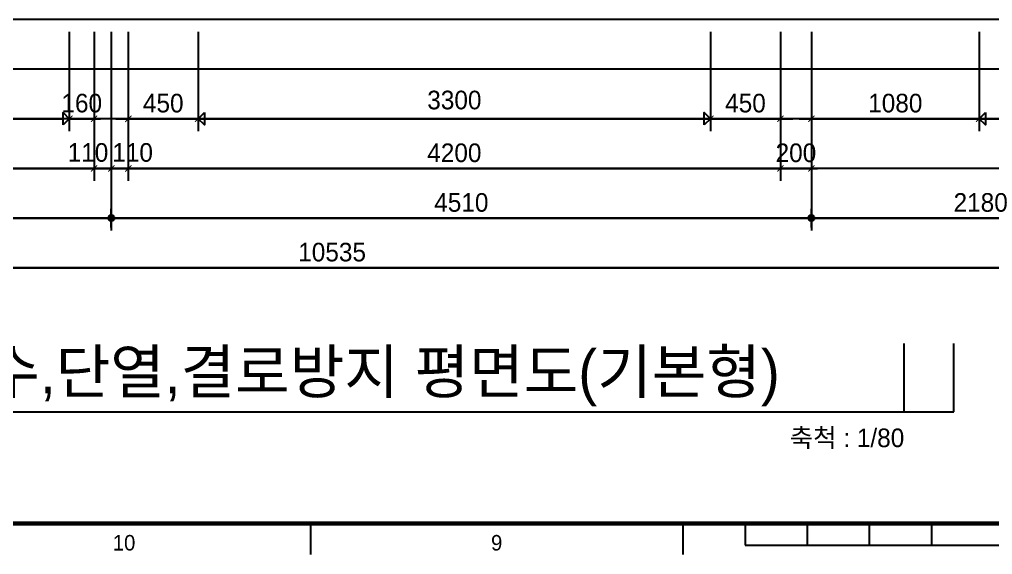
# Model space of a CAD drawing. Header units: millimetres. Extents: x -24416 to 92204, y -190080 to 23760.
# Drawn here: x 10166 to 16434, y -23280 to -19832 of the extents above; entities that cross this region are included whole.
import ezdxf
from ezdxf.enums import TextEntityAlignment as Align

# ---------------------------------------------------------------- set-up
doc = ezdxf.new("R2010")
doc.units = ezdxf.units.MM
doc.header["$LTSCALE"] = 50
doc.linetypes.add('AUDIT_D_220706163347-0', pattern=[0])
doc.layers.get('defpoints').update_dxf_attribs({"color": 139})
for name, color, linetype in [('AA-BORD-FORM', 7, 'Continuous'), ('AA-BORD-TEXT', 3, 'Continuous'), ('AA-XXXX-DIMS', 7, 'Continuous'), ('AA-XXXX-SYMB', 7, 'Continuous'), ('AA-XXXX-TEXT', 3, 'Continuous'), ('ARDM', 7, 'Continuous'), ('DIM', 7, 'AUDIT_D_220706163347-0')]:
    doc.layers.add(name, color=color, linetype=linetype)
doc.layers.add('Defpoint', color=135, linetype='Continuous', plot=False)
doc.styles.add('HAUD01', font='Dotum.ttf')
doc.styles.add('맑은고딕', font='malgun.ttf', dxfattribs={"width": 0.9})
doc.dimstyles.new('DIM_40', dxfattribs={"dimscale": 40, "dimtxt": 3, "dimasz": 1, "dimexe": 2, "dimexo": 2, "dimgap": 1, "dimtad": 1, "dimdec": 0, "dimzin": 0, "dimdsep": 46, "dimtxsty": '맑은고딕', "dimblk1": 'DIMDOT', "dimblk2": 'DIMDOT', "dimsah": 1, "dimcen": 0.09, "dimdle": 2, "dimclrd": 7, "dimclre": 7, "dimclrt": 3, "dimadec": 0, "dimazin": 0, "dimtfac": 1, "dimtdec": 0, "dimtix": 1, "dimtmove": 2, "dimatfit": 3, "dimldrblk": 'DIMDOT', "dimfxl": 2, "dimtolj": 1, "dimtzin": 0, "dimarcsym": 0})
doc.dimstyles.new('MCDIM_40', dxfattribs={"dimscale": 40, "dimtxt": 3, "dimasz": 1, "dimexe": 2, "dimexo": 2, "dimgap": 1, "dimtad": 1, "dimdec": 0, "dimzin": 0, "dimdsep": 46, "dimtxsty": '맑은고딕', "dimblk1": 'ARCHTICK', "dimblk2": 'ARCHTICK', "dimsah": 1, "dimcen": 0.09, "dimdle": 2, "dimclrd": 7, "dimclre": 7, "dimclrt": 3, "dimadec": 0, "dimazin": 0, "dimtfac": 1, "dimtdec": 0, "dimtix": 1, "dimtmove": 2, "dimatfit": 3, "dimldrblk": 'ARCHTICK', "dimfxl": 1, "dimtolj": 1, "dimtzin": 0, "dimarcsym": 0})
doc.dimstyles.new('외부80-WIN', dxfattribs={"dimscale": 40, "dimtxt": 3, "dimasz": 1, "dimexe": 2, "dimexo": 2.5, "dimgap": 1.5, "dimtad": 1, "dimdec": 0, "dimzin": 0, "dimdsep": 46, "dimtxsty": '맑은고딕', "dimblk": 'DO2-2', "dimblk1": 'DO2-2', "dimblk2": 'DIMDOT', "dimcen": 0.09, "dimdle": 2, "dimclrd": 7, "dimclre": 7, "dimclrt": 3, "dimadec": 0, "dimazin": 0, "dimtfac": 1, "dimtdec": 0, "dimtix": 1, "dimtmove": 2, "dimatfit": 3, "dimldrblk": 'DO2-2', "dimfxl": 1, "dimtolj": 1, "dimtzin": 0, "dimarcsym": 0})

# ---------------------------------------------------------------- blocks, each defined once
blk = doc.blocks.new('XR-FORM 청주월명')
at = {"layer": 'AA-BORD-FORM', "color": 2}
for p, q in [((301, 17), (301, 12)), ((361, 17), (361, 12)), ((371, 17), (371, 13.5)), ((381, 17), (381, 13.5)), ((391, 17), (391, 13.5)), ((401, 17), (401, 13.5)), ((371, 13.5), (471, 13.5))]:
    blk.add_line(p, q, dxfattribs=at)
at = {"layer": 'AA-BORD-FORM', "color": 2, "const_width": 0.682}
blk.add_lwpolyline([(21, 17), (21, 577), (821, 577), (821, 17)], close=True, dxfattribs=at)
at = {"layer": 'AA-BORD-TEXT', "color": 7, "style": 'HAUD01'}
for s, p in [('10', (271, 13.9)), ('9', (331, 13.9))]:
    blk.add_text(s, height=2.5, dxfattribs=at).set_placement(p, align=Align.MIDDLE_CENTER)
blk = doc.blocks.new('DIMDOT')
at = {"layer": 'AA-XXXX-DIMS'}
for p, q in [((-1.5, 0), (1.5, 0)), ((0, -1.5), (0, 1.5))]:
    blk.add_line(p, q, dxfattribs=at)
for radius in [0.5, 0.25]:
    blk.add_circle((0, 0), radius, dxfattribs=at)
blk = doc.blocks.new('*D854')
at = {"layer": 'defpoints', "color": 0, "transparency": 16777216}
for p in [(9999.2, -43592.1), (20534.2, -43592.1), (20534.2, -45192.1)]:
    blk.add_point(p, dxfattribs=at)
at = {"layer": 'DIM', "color": 7, "lineweight": -2, "transparency": 16777216}
for p, q in [((9999.2, -43672.1), (9999.2, -45272.1)), ((20534.2, -43672.1), (20534.2, -45272.1)), ((10039.2, -45192.1), (20494.2, -45192.1))]:
    blk.add_line(p, q, dxfattribs=at)
at = {"layer": 'DIM', "color": 7, "lineweight": -2, "transparency": 16777216, "xscale": 40, "yscale": 40, "zscale": 40, "rotation": 180}
blk.add_blockref('DIMDOT', (9999.2, -45192.1), dxfattribs=at)
at = {"layer": 'DIM', "color": 7, "lineweight": -2, "transparency": 16777216, "xscale": 40, "yscale": 40, "zscale": 40}
blk.add_blockref('DIMDOT', (20534.2, -45192.1), dxfattribs=at)
at = {"layer": 'DIM', "color": 3, "transparency": 16777216, "insert": (15266.7, -45092), "char_height": 120, "attachment_point": 5, "style": 'HAUD01'}
blk.add_mtext('\\A1;10535', dxfattribs=at)
blk = doc.blocks.new('*D855')
at = {"layer": 'defpoints', "color": 0, "transparency": 16777216}
for p in [(9999.2, -43592.1), (13844.2, -43592.1), (13844.2, -44872.1)]:
    blk.add_point(p, dxfattribs=at)
at = {"layer": 'DIM', "color": 7, "lineweight": -2, "transparency": 16777216}
for p, q in [((9999.2, -43672.1), (9999.2, -44952.1)), ((13844.2, -43672.1), (13844.2, -44952.1)), ((10039.2, -44872.1), (13804.2, -44872.1))]:
    blk.add_line(p, q, dxfattribs=at)
at = {"layer": 'DIM', "color": 7, "lineweight": -2, "transparency": 16777216, "xscale": 40, "yscale": 40, "zscale": 40, "rotation": 180}
blk.add_blockref('DIMDOT', (9999.2, -44872.1), dxfattribs=at)
at = {"layer": 'DIM', "color": 7, "lineweight": -2, "transparency": 16777216, "xscale": 40, "yscale": 40, "zscale": 40}
blk.add_blockref('DIMDOT', (13844.2, -44872.1), dxfattribs=at)
at = {"layer": 'DIM', "color": 3, "transparency": 16777216, "insert": (11921.7, -44772), "char_height": 120, "attachment_point": 5, "style": 'HAUD01'}
blk.add_mtext('\\A1;3845', dxfattribs=at)
blk = doc.blocks.new('*D856')
at = {"layer": 'defpoints', "color": 0, "transparency": 16777216}
for p in [(13844.2, -43592.1), (18354.2, -43592.1), (18354.2, -44872.1)]:
    blk.add_point(p, dxfattribs=at)
at = {"layer": 'DIM', "color": 7, "lineweight": -2, "transparency": 16777216}
for p, q in [((13844.2, -43672.1), (13844.2, -44952.1)), ((18354.2, -43672.1), (18354.2, -44952.1)), ((13884.2, -44872.1), (18314.2, -44872.1))]:
    blk.add_line(p, q, dxfattribs=at)
at = {"layer": 'DIM', "color": 7, "lineweight": -2, "transparency": 16777216, "xscale": 40, "yscale": 40, "zscale": 40, "rotation": 180}
blk.add_blockref('DIMDOT', (13844.2, -44872.1), dxfattribs=at)
at = {"layer": 'DIM', "color": 7, "lineweight": -2, "transparency": 16777216, "xscale": 40, "yscale": 40, "zscale": 40}
blk.add_blockref('DIMDOT', (18354.2, -44872.1), dxfattribs=at)
at = {"layer": 'DIM', "color": 3, "transparency": 16777216, "insert": (16099.2, -44772), "char_height": 120, "attachment_point": 5, "style": 'HAUD01'}
blk.add_mtext('\\A1;4510', dxfattribs=at)
blk = doc.blocks.new('*D857')
at = {"layer": 'defpoints', "color": 0, "transparency": 16777216}
for p in [(18354.2, -43592.1), (20534.2, -43592.1), (20534.2, -44872.1)]:
    blk.add_point(p, dxfattribs=at)
at = {"layer": 'DIM', "color": 7, "lineweight": -2, "transparency": 16777216}
for p, q in [((18354.2, -43672.1), (18354.2, -44952.1)), ((20534.2, -43672.1), (20534.2, -44952.1)), ((18394.2, -44872.1), (20494.2, -44872.1))]:
    blk.add_line(p, q, dxfattribs=at)
at = {"layer": 'DIM', "color": 7, "lineweight": -2, "transparency": 16777216, "xscale": 40, "yscale": 40, "zscale": 40, "rotation": 180}
blk.add_blockref('DIMDOT', (18354.2, -44872.1), dxfattribs=at)
at = {"layer": 'DIM', "color": 7, "lineweight": -2, "transparency": 16777216, "xscale": 40, "yscale": 40, "zscale": 40}
blk.add_blockref('DIMDOT', (20534.2, -44872.1), dxfattribs=at)
at = {"layer": 'DIM', "color": 3, "transparency": 16777216, "insert": (19444.2, -44772), "char_height": 120, "attachment_point": 5, "style": 'HAUD01'}
blk.add_mtext('\\A1;2180', dxfattribs=at)
blk = doc.blocks.new('_ArchTick')
at = {"color": 0, "linetype": 'ByBlock', "const_width": 0.15}
blk.add_lwpolyline([(-0.5, -0.5), (0.5, 0.5)], dxfattribs=at)
blk = doc.blocks.new('*D859')
at = {"layer": 'defpoints', "color": 0, "transparency": 16777216}
for p in [(10134.2, -43592.1), (13734.2, -43592.1), (13734.2, -44552.1)]:
    blk.add_point(p, dxfattribs=at)
at = {"layer": 'DIM', "color": 7, "lineweight": -2, "transparency": 16777216}
for p, q in [((10134.2, -43672.1), (10134.2, -44632.1)), ((13734.2, -43672.1), (13734.2, -44632.1)), ((10054.2, -44552.1), (13814.2, -44552.1))]:
    blk.add_line(p, q, dxfattribs=at)
at = {"layer": 'DIM', "color": 7, "lineweight": -2, "transparency": 16777216, "xscale": 40, "yscale": 40, "zscale": 40, "rotation": 180}
blk.add_blockref('_ArchTick', (10134.2, -44552.1), dxfattribs=at)
at = {"layer": 'DIM', "color": 7, "lineweight": -2, "transparency": 16777216, "xscale": 40, "yscale": 40, "zscale": 40}
blk.add_blockref('_ArchTick', (13734.2, -44552.1), dxfattribs=at)
at = {"layer": 'DIM', "color": 3, "transparency": 16777216, "insert": (11934.2, -44452), "char_height": 120, "attachment_point": 5, "style": 'HAUD01'}
blk.add_mtext('\\A1;3600', dxfattribs=at)
blk = doc.blocks.new('*D860')
at = {"layer": 'defpoints', "color": 0, "transparency": 16777216}
for p in [(13734.2, -43592.1), (13844.2, -43592.1), (13844.2, -44552.1)]:
    blk.add_point(p, dxfattribs=at)
at = {"layer": 'DIM', "color": 7, "lineweight": -2, "transparency": 16777216}
for p, q in [((13734.2, -43672.1), (13734.2, -44632.1)), ((13844.2, -43672.1), (13844.2, -44632.1)), ((13654.2, -44552.1), (13924.2, -44552.1))]:
    blk.add_line(p, q, dxfattribs=at)
at = {"layer": 'DIM', "color": 7, "lineweight": -2, "transparency": 16777216, "xscale": 40, "yscale": 40, "zscale": 40, "rotation": 180}
blk.add_blockref('_ArchTick', (13734.2, -44552.1), dxfattribs=at)
at = {"layer": 'DIM', "color": 7, "lineweight": -2, "transparency": 16777216, "xscale": 40, "yscale": 40, "zscale": 40}
blk.add_blockref('_ArchTick', (13844.2, -44552.1), dxfattribs=at)
at = {"layer": 'DIM', "color": 3, "transparency": 16777216, "insert": (13694.4, -44449.8), "char_height": 120, "attachment_point": 5, "style": 'HAUD01'}
blk.add_mtext('\\A1;110', dxfattribs=at)
blk = doc.blocks.new('*D861')
at = {"layer": 'defpoints', "color": 0, "transparency": 16777216}
for p in [(13844.2, -43592.1), (13954.2, -43592.1), (13954.2, -44552.1)]:
    blk.add_point(p, dxfattribs=at)
at = {"layer": 'DIM', "color": 7, "lineweight": -2, "transparency": 16777216}
for p, q in [((13844.2, -43672.1), (13844.2, -44632.1)), ((13954.2, -43672.1), (13954.2, -44632.1)), ((13764.2, -44552.1), (14034.2, -44552.1))]:
    blk.add_line(p, q, dxfattribs=at)
at = {"layer": 'DIM', "color": 7, "lineweight": -2, "transparency": 16777216, "xscale": 40, "yscale": 40, "zscale": 40, "rotation": 180}
blk.add_blockref('_ArchTick', (13844.2, -44552.1), dxfattribs=at)
at = {"layer": 'DIM', "color": 7, "lineweight": -2, "transparency": 16777216, "xscale": 40, "yscale": 40, "zscale": 40}
blk.add_blockref('_ArchTick', (13954.2, -44552.1), dxfattribs=at)
at = {"layer": 'DIM', "color": 3, "transparency": 16777216, "insert": (13981.8, -44449.8), "char_height": 120, "attachment_point": 5, "style": 'HAUD01'}
blk.add_mtext('\\A1;110', dxfattribs=at)
blk = doc.blocks.new('*D862')
at = {"layer": 'defpoints', "color": 0, "transparency": 16777216}
for p in [(13954.2, -43592.1), (18154.2, -43592.1), (18154.2, -44552.1)]:
    blk.add_point(p, dxfattribs=at)
at = {"layer": 'DIM', "color": 7, "lineweight": -2, "transparency": 16777216}
for p, q in [((13954.2, -43672.1), (13954.2, -44632.1)), ((18154.2, -43672.1), (18154.2, -44632.1)), ((13874.2, -44552.1), (18234.2, -44552.1))]:
    blk.add_line(p, q, dxfattribs=at)
at = {"layer": 'DIM', "color": 7, "lineweight": -2, "transparency": 16777216, "xscale": 40, "yscale": 40, "zscale": 40, "rotation": 180}
blk.add_blockref('_ArchTick', (13954.2, -44552.1), dxfattribs=at)
at = {"layer": 'DIM', "color": 7, "lineweight": -2, "transparency": 16777216, "xscale": 40, "yscale": 40, "zscale": 40}
blk.add_blockref('_ArchTick', (18154.2, -44552.1), dxfattribs=at)
at = {"layer": 'DIM', "color": 3, "transparency": 16777216, "insert": (16054.2, -44452), "char_height": 120, "attachment_point": 5, "style": 'HAUD01'}
blk.add_mtext('\\A1;4200', dxfattribs=at)
blk = doc.blocks.new('*D863')
at = {"layer": 'defpoints', "color": 0, "transparency": 16777216}
for p in [(18154.2, -43592.1), (18354.2, -43592.1), (18354.2, -44552.1)]:
    blk.add_point(p, dxfattribs=at)
at = {"layer": 'DIM', "color": 7, "lineweight": -2, "transparency": 16777216}
for p, q in [((18154.2, -43672.1), (18154.2, -44632.1)), ((18354.2, -43672.1), (18354.2, -44632.1)), ((18154.2, -44552.1), (18114.2, -44552.1)), ((18154.2, -44552.1), (18354.2, -44552.1)), ((18354.2, -44552.1), (18394.2, -44552.1))]:
    blk.add_line(p, q, dxfattribs=at)
at = {"layer": 'DIM', "color": 7, "lineweight": -2, "transparency": 16777216, "xscale": 40, "yscale": 40, "zscale": 40}
blk.add_blockref('_ArchTick', (18154.2, -44552.1), dxfattribs=at)
at = {"layer": 'DIM', "color": 7, "lineweight": -2, "transparency": 16777216, "xscale": 40, "yscale": 40, "zscale": 40, "rotation": 180}
blk.add_blockref('_ArchTick', (18354.2, -44552.1), dxfattribs=at)
at = {"layer": 'DIM', "color": 3, "transparency": 16777216, "insert": (18254.2, -44452), "char_height": 120, "attachment_point": 5, "style": 'HAUD01'}
blk.add_mtext('\\A1;200', dxfattribs=at)
blk = doc.blocks.new('DO2-2')
at = {"layer": 'ARDM'}
blk.add_line((0, 0), (-2, 0), dxfattribs=at)
blk.add_lwpolyline([(-1, -1), (-1, 1), (0, 0)], close=True, dxfattribs=at)
blk = doc.blocks.new('*D42')
at = {"layer": 'defpoints', "color": 0, "transparency": 16777216}
for p in [(12074.2, -43592.1), (13574.2, -43592.1), (13574.2, -44232.1)]:
    blk.add_point(p, dxfattribs=at)
at = {"layer": 'DIM', "color": 7, "lineweight": -2, "transparency": 16777216}
for p, q in [((12074.2, -43692.1), (12074.2, -44312.1)), ((13574.2, -43692.1), (13574.2, -44312.1)), ((12114.2, -44232.1), (13534.2, -44232.1))]:
    blk.add_line(p, q, dxfattribs=at)
at = {"layer": 'DIM', "color": 7, "lineweight": -2, "transparency": 16777216, "xscale": 40, "yscale": 40, "zscale": 40, "rotation": 180}
blk.add_blockref('DO2-2', (12074.2, -44232.1), dxfattribs=at)
at = {"layer": 'DIM', "color": 7, "lineweight": -2, "transparency": 16777216, "xscale": 40, "yscale": 40, "zscale": 40}
blk.add_blockref('DO2-2', (13574.2, -44232.1), dxfattribs=at)
at = {"layer": 'DIM', "color": 3, "transparency": 16777216, "insert": (12824.2, -44112), "char_height": 120, "attachment_point": 5, "style": 'HAUD01'}
blk.add_mtext('\\A1;1500', dxfattribs=at)
blk = doc.blocks.new('*D43')
at = {"layer": 'defpoints', "color": 0, "transparency": 16777216}
for p in [(13574.2, -43592.1), (13734.2, -43592.1), (13734.2, -44232.1)]:
    blk.add_point(p, dxfattribs=at)
at = {"layer": 'DIM', "color": 7, "lineweight": -2, "transparency": 16777216}
for p, q in [((13574.2, -43672.1), (13574.2, -44312.1)), ((13734.2, -43672.1), (13734.2, -44312.1)), ((13574.2, -44232.1), (13534.2, -44232.1)), ((13574.2, -44232.1), (13734.2, -44232.1)), ((13734.2, -44232.1), (13774.2, -44232.1))]:
    blk.add_line(p, q, dxfattribs=at)
at = {"layer": 'DIM', "color": 7, "lineweight": -2, "transparency": 16777216, "xscale": 40, "yscale": 40, "zscale": 40}
blk.add_blockref('_ArchTick', (13574.2, -44232.1), dxfattribs=at)
at = {"layer": 'DIM', "color": 7, "lineweight": -2, "transparency": 16777216, "xscale": 40, "yscale": 40, "zscale": 40, "rotation": 180}
blk.add_blockref('_ArchTick', (13734.2, -44232.1), dxfattribs=at)
at = {"layer": 'DIM', "color": 3, "transparency": 16777216, "insert": (13654.2, -44132), "char_height": 120, "attachment_point": 5, "style": 'HAUD01'}
blk.add_mtext('\\A1;160', dxfattribs=at)
blk = doc.blocks.new('*D44')
at = {"layer": 'defpoints', "color": 0, "transparency": 16777216}
for p in [(13954.2, -43592.1), (14404.2, -43592.1), (14404.2, -44232.1)]:
    blk.add_point(p, dxfattribs=at)
at = {"layer": 'DIM', "color": 7, "lineweight": -2, "transparency": 16777216}
for p, q in [((13954.2, -43672.1), (13954.2, -44312.1)), ((14404.2, -43672.1), (14404.2, -44312.1)), ((13874.2, -44232.1), (14484.2, -44232.1))]:
    blk.add_line(p, q, dxfattribs=at)
at = {"layer": 'DIM', "color": 7, "lineweight": -2, "transparency": 16777216, "xscale": 40, "yscale": 40, "zscale": 40, "rotation": 180}
blk.add_blockref('_ArchTick', (13954.2, -44232.1), dxfattribs=at)
at = {"layer": 'DIM', "color": 7, "lineweight": -2, "transparency": 16777216, "xscale": 40, "yscale": 40, "zscale": 40}
blk.add_blockref('_ArchTick', (14404.2, -44232.1), dxfattribs=at)
at = {"layer": 'DIM', "color": 3, "transparency": 16777216, "insert": (14179.2, -44132), "char_height": 120, "attachment_point": 5, "style": 'HAUD01'}
blk.add_mtext('\\A1;450', dxfattribs=at)
blk = doc.blocks.new('*D45')
at = {"layer": 'defpoints', "color": 0, "transparency": 16777216}
for p in [(14404.2, -43592.1), (17704.2, -43592.1), (17704.2, -44232.1)]:
    blk.add_point(p, dxfattribs=at)
at = {"layer": 'DIM', "color": 7, "lineweight": -2, "transparency": 16777216}
for p, q in [((14404.2, -43692.1), (14404.2, -44312.1)), ((17704.2, -43692.1), (17704.2, -44312.1)), ((14444.2, -44232.1), (17664.2, -44232.1))]:
    blk.add_line(p, q, dxfattribs=at)
at = {"layer": 'DIM', "color": 7, "lineweight": -2, "transparency": 16777216, "xscale": 40, "yscale": 40, "zscale": 40, "rotation": 180}
blk.add_blockref('DO2-2', (14404.2, -44232.1), dxfattribs=at)
at = {"layer": 'DIM', "color": 7, "lineweight": -2, "transparency": 16777216, "xscale": 40, "yscale": 40, "zscale": 40}
blk.add_blockref('DO2-2', (17704.2, -44232.1), dxfattribs=at)
at = {"layer": 'DIM', "color": 3, "transparency": 16777216, "insert": (16054.2, -44112), "char_height": 120, "attachment_point": 5, "style": 'HAUD01'}
blk.add_mtext('\\A1;3300', dxfattribs=at)
blk = doc.blocks.new('*D46')
at = {"layer": 'defpoints', "color": 0, "transparency": 16777216}
for p in [(17704.2, -43592.1), (18154.2, -43592.1), (18154.2, -44232.1)]:
    blk.add_point(p, dxfattribs=at)
at = {"layer": 'DIM', "color": 7, "lineweight": -2, "transparency": 16777216}
for p, q in [((17704.2, -43672.1), (17704.2, -44312.1)), ((18154.2, -43672.1), (18154.2, -44312.1)), ((17624.2, -44232.1), (18234.2, -44232.1))]:
    blk.add_line(p, q, dxfattribs=at)
at = {"layer": 'DIM', "color": 7, "lineweight": -2, "transparency": 16777216, "xscale": 40, "yscale": 40, "zscale": 40, "rotation": 180}
blk.add_blockref('_ArchTick', (17704.2, -44232.1), dxfattribs=at)
at = {"layer": 'DIM', "color": 7, "lineweight": -2, "transparency": 16777216, "xscale": 40, "yscale": 40, "zscale": 40}
blk.add_blockref('_ArchTick', (18154.2, -44232.1), dxfattribs=at)
at = {"layer": 'DIM', "color": 3, "transparency": 16777216, "insert": (17929.2, -44132), "char_height": 120, "attachment_point": 5, "style": 'HAUD01'}
blk.add_mtext('\\A1;450', dxfattribs=at)
blk = doc.blocks.new('*D70')
at = {"layer": 'defpoints', "color": 0, "transparency": 16777216}
for p in [(18354.2, -43592.1), (19434.2, -43592.1), (19434.2, -44232.1)]:
    blk.add_point(p, dxfattribs=at)
at = {"layer": 'DIM', "color": 7, "lineweight": -2, "transparency": 16777216}
for p, q in [((18354.2, -43672.1), (18354.2, -44312.1)), ((19434.2, -43672.1), (19434.2, -44312.1)), ((18274.2, -44232.1), (19514.2, -44232.1))]:
    blk.add_line(p, q, dxfattribs=at)
at = {"layer": 'DIM', "color": 7, "lineweight": -2, "transparency": 16777216, "xscale": 40, "yscale": 40, "zscale": 40, "rotation": 180}
blk.add_blockref('_ArchTick', (18354.2, -44232.1), dxfattribs=at)
at = {"layer": 'DIM', "color": 7, "lineweight": -2, "transparency": 16777216, "xscale": 40, "yscale": 40, "zscale": 40}
blk.add_blockref('_ArchTick', (19434.2, -44232.1), dxfattribs=at)
at = {"layer": 'DIM', "color": 3, "transparency": 16777216, "insert": (18894.2, -44132), "char_height": 120, "attachment_point": 5, "style": 'HAUD01'}
blk.add_mtext('\\A1;1080', dxfattribs=at)
blk = doc.blocks.new('*D71')
at = {"layer": 'defpoints', "color": 0, "transparency": 16777216}
for p in [(19434.2, -43592.1), (20334.2, -43592.1), (20334.2, -44232.1)]:
    blk.add_point(p, dxfattribs=at)
at = {"layer": 'DIM', "color": 7, "lineweight": -2, "transparency": 16777216}
for p, q in [((19434.2, -43692.1), (19434.2, -44312.1)), ((20334.2, -43692.1), (20334.2, -44312.1)), ((19474.2, -44232.1), (20294.2, -44232.1))]:
    blk.add_line(p, q, dxfattribs=at)
at = {"layer": 'DIM', "color": 7, "lineweight": -2, "transparency": 16777216, "xscale": 40, "yscale": 40, "zscale": 40, "rotation": 180}
blk.add_blockref('DO2-2', (19434.2, -44232.1), dxfattribs=at)
at = {"layer": 'DIM', "color": 7, "lineweight": -2, "transparency": 16777216, "xscale": 40, "yscale": 40, "zscale": 40}
blk.add_blockref('DO2-2', (20334.2, -44232.1), dxfattribs=at)
at = {"layer": 'DIM', "color": 3, "transparency": 16777216, "insert": (19884.2, -44112), "char_height": 120, "attachment_point": 5, "style": 'HAUD01'}
blk.add_mtext('\\A1;900', dxfattribs=at)
blk = doc.blocks.new('DIM-1108')
at = {"layer": 'DIM'}
for base, p1, p2, dimstyle, override, picture, middle in [((20534.2, -45192.1), (9999.2, -43592.1), (20534.2, -43592.1), 'DIM_40', {"dimscale": 40, "dimtxsty": 'HAUD01'}, '*D854', (15266.7, -45092)), ((13844.2, -44872.1), (9999.2, -43592.1), (13844.2, -43592.1), 'DIM_40', {"dimscale": 40, "dimtxsty": 'HAUD01'}, '*D855', (11921.7, -44772)), ((13734.2, -44552.1), (10134.2, -43592.1), (13734.2, -43592.1), 'MCDIM_40', {"dimtxsty": 'HAUD01'}, '*D859', (11934.2, -44452)), ((13574.2, -44232.1), (12074.2, -43592.1), (13574.2, -43592.1), '외부80-WIN', {"dimtxsty": 'HAUD01'}, '*D42', (12824.2, -44112)), ((13734.2, -44232.1), (13574.2, -43592.1), (13734.2, -43592.1), 'MCDIM_40', {"dimtxsty": 'HAUD01'}, '*D43', (13654.2, -44132)), ((18354.2, -44872.1), (13844.2, -43592.1), (18354.2, -43592.1), 'DIM_40', {"dimscale": 40, "dimtxsty": 'HAUD01'}, '*D856', (16099.2, -44772)), ((18154.2, -44552.1), (13954.2, -43592.1), (18154.2, -43592.1), 'MCDIM_40', {"dimtxsty": 'HAUD01'}, '*D862', (16054.2, -44452)), ((14404.2, -44232.1), (13954.2, -43592.1), (14404.2, -43592.1), 'MCDIM_40', {"dimtxsty": 'HAUD01'}, '*D44', (14179.2, -44132)), ((17704.2, -44232.1), (14404.2, -43592.1), (17704.2, -43592.1), '외부80-WIN', {"dimtxsty": 'HAUD01'}, '*D45', (16054.2, -44112)), ((18154.2, -44232.1), (17704.2, -43592.1), (18154.2, -43592.1), 'MCDIM_40', {"dimtxsty": 'HAUD01'}, '*D46', (17929.2, -44132)), ((18354.2, -44552.1), (18154.2, -43592.1), (18354.2, -43592.1), 'MCDIM_40', {"dimtxsty": 'HAUD01'}, '*D863', (18254.2, -44452)), ((19434.2, -44232.1), (18354.2, -43592.1), (19434.2, -43592.1), 'MCDIM_40', {"dimtxsty": 'HAUD01'}, '*D70', (18894.2, -44132)), ((20534.2, -44872.1), (18354.2, -43592.1), (20534.2, -43592.1), 'DIM_40', {"dimscale": 40, "dimtxsty": 'HAUD01'}, '*D857', (19444.2, -44772)), ((20334.2, -44232.1), (19434.2, -43592.1), (20334.2, -43592.1), '외부80-WIN', {"dimtxsty": 'HAUD01'}, '*D71', (19884.2, -44112))]:
    dim = blk.add_linear_dim(base=base, p1=p1, p2=p2, angle=180, dimstyle=dimstyle, override=override, dxfattribs=at)
    dim.commit()
    dim.dimension.update_dxf_attribs({"geometry": picture, "text_midpoint": middle})
for base, p1, p2, picture, middle in [((13844.2, -44552.1), (13734.2, -43592.1), (13844.2, -43592.1), '*D860', (13694.4, -44449.8)), ((13954.2, -44552.1), (13844.2, -43592.1), (13954.2, -43592.1), '*D861', (13981.8, -44449.8))]:
    dim = blk.add_linear_dim(base=base, p1=p1, p2=p2, angle=180, dimstyle='MCDIM_40', override={"dimtxsty": 'HAUD01'}, dxfattribs=at)
    dim.commit()
    dim.dimension.update_dxf_attribs({"geometry": picture, "text_midpoint": middle, "dimtype": 128})

msp = doc.modelspace()

# ---------------------------------------------------------------- linework, layer by layer
at = {"layer": 'AA-XXXX-SYMB', "color": 3}
msp.add_line((7788.4, -22360.9), (16185.3, -22360.9), dxfattribs=at)
at = {"layer": 'Defpoint'}
for p, q in [((15865.3, -22360.9), (15865.3, -21920.9)), ((16185.3, -22360.9), (16185.3, -21920.9))]:
    msp.add_line(p, q, dxfattribs=at)
at = {"layer": 'defpoints'}
for points in [[(19347.4, -21432.1), (3907.3, -21432.1), (3907.3, -1905.5), (19347.4, -1905.5)], [(19027.4, -21112.1), (4227.3, -21112.1), (4227.3, -2225.5), (19027.4, -2225.5)], [(18707.4, -20792.1), (4547.3, -20792.1), (4547.3, -2545.5), (18707.4, -2545.5)], [(18387.4, -20472.1), (4867.3, -20472.1), (4867.3, -2865.5), (18387.4, -2865.5)], [(18067.4, -20152.1), (5187.3, -20152.1), (5187.3, -3185.5), (18067.4, -3185.5)], [(17747.4, -19832.1), (5507.3, -19832.1), (5507.3, -3505.5), (17747.4, -3505.5)]]:
    msp.add_lwpolyline(points, close=True, dxfattribs=at)

# ---------------------------------------------------------------- block references
msp.add_blockref('DIM-1108', (-3086.8, 23760))
at = {"xscale": 40, "yscale": 40, "zscale": 40}
msp.add_blockref('XR-FORM 청주월명', (0, -23760), dxfattribs=at)

# ---------------------------------------------------------------- texts
at = {"layer": 'AA-XXXX-TEXT', "style": 'HAUD01'}
msp.add_text('76㎡B형 방수,단열,결로방지 평면도(기본형)', height=280, dxfattribs=at).set_placement((8108.4, -22240.9))
at = {"layer": 'AA-XXXX-TEXT', "insert": (15865.3, -22600.9), "char_height": 120, "attachment_point": 9, "style": 'HAUD01'}
msp.add_mtext('축척 : 1/80', dxfattribs=at)

doc.saveas('drawing.dxf')
